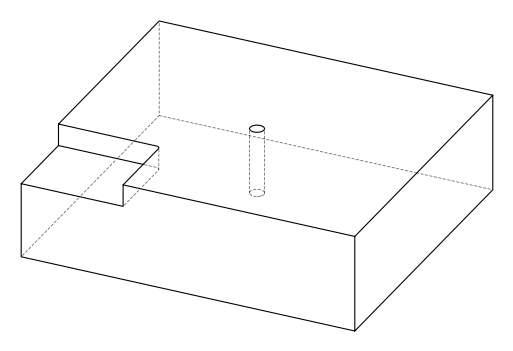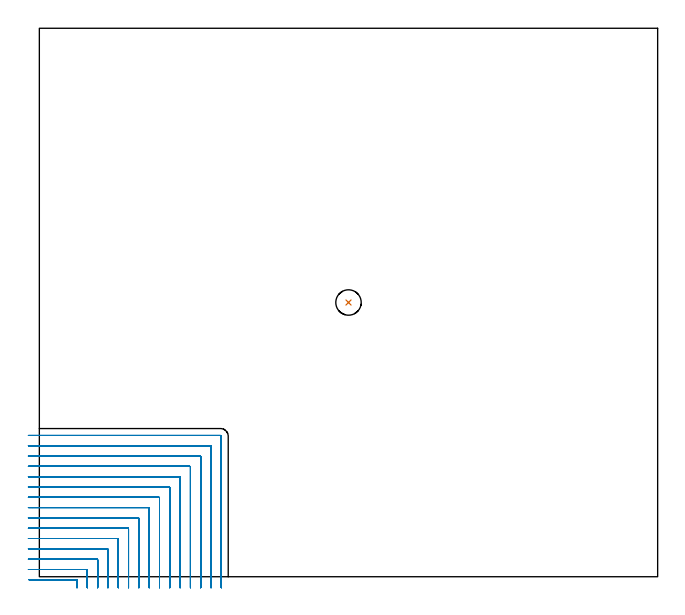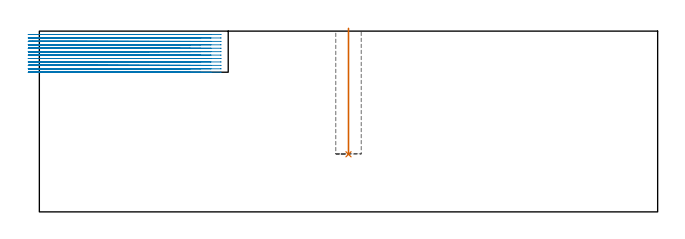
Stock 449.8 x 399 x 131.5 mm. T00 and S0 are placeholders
(PLAN: 2 operations, 1 tool changes, 57.9 min)
(1 INDEXABLE_INSERT_DRILL_BLIND_HOLE_FROM_SOLID | STEP1POCKET | NXT0302_008 | 0.37 min | 23979 mm3)
(2 MILL_CORNER_NOTCH_RECTANGULAR | CORNER_NOTCH_RECTANGULAR | NXT0201_013 | Follow Part, ap 2.5, ae 75% | 57.58 min | 442669 mm3)
(TOOL NXT0302_008 | Index. Insert Drill 18.5mm [880-D1850L25-05] | D18.5 PA176 FL93 Z2)
(TOOL NXT0201_013 | ENDMILL 10mm | D10 FL30 Z4)
(OP 1 INDEXABLE_INSERT_DRILL_BLIND_HOLE_FROM_SOLID)
G17 G21 G94 G90
T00 M6
G54
G17 G0 G90 X224.9 Y199.5 S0 M3
G43 Z141.5 H1
G94 G81 G98 Z41.9 F250. R133.5
G80
M5
M2
(OP 2 MILL_CORNER_NOTCH_RECTANGULAR)
G17 G21 G94 G90
T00 M6
G54
G17 G0 G90 X27.4 Y-8. S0 M3
G43 Z141.5 H0
Z129.008
G94 G1 Y-5. F250.
Y-2.693 F500.
G3 X26.907 Y-2.2 R0.5
G1 X-4.49
X-7.49 F250.
G0 Z141.5
X34.9 Y-8.
Z129.008
G1 Y-5.
Y4.807 F500.
G3 X34.407 Y5.3 R0.5
G1 X-5.
X-8. F250.
G0 Z141.5
X42.4 Y-8.
Z129.008
G1 Y-5.
Y12.306 F500.
G3 X41.906 Y12.8 R0.5
G1 X-5.
X-8. F250.
G0 Z141.5
X49.9 Y-8.
Z129.008
G1 Y-5.
Y19.806 F500.
G3 X49.406 Y20.3 R0.5
G1 X-5.
X-8. F250.
G0 Z141.5
X57.4 Y-8.
Z129.008
G1 Y-5.
Y27.306 F500.
G3 X56.906 Y27.8 R0.5
G1 X-5.
X-8. F250.
G0 Z141.5
X64.9 Y-8.
Z129.008
G1 Y-5.
Y34.806 F500.
G3 X64.406 Y35.3 R0.5
G1 X-5.
X-8. F250.
G0 Z141.5
X72.4 Y-8.
Z129.008
G1 Y-5.
Y42.305 F500.
G3 X71.905 Y42.8 R0.5
G1 X-5.
X-8. F250.
G0 Z141.5
X79.9 Y-8.
Z129.008
G1 Y-5.
Y49.805 F500.
G3 X79.405 Y50.3 R0.5
G1 X-5.
X-8. F250.
G0 Z141.5
X87.4 Y-8.
Z129.008
G1 Y-5.
Y57.305 F500.
G3 X86.905 Y57.8 R0.5
G1 X-5.
X-8. F250.
G0 Z141.5
X94.9 Y-8.
Z129.008
G1 Y-5.
Y64.804 F500.
G3 X94.404 Y65.3 R0.5
G1 X-5.
X-8. F250.
G0 Z141.5
X102.4 Y-8.
Z129.008
G1 Y-5.
Y72.304 F500.
G3 X101.904 Y72.8 R0.5
G1 X-5.
X-8. F250.
G0 Z141.5
X109.9 Y-8.
Z129.008
G1 Y-5.
Y79.804 F500.
G3 X109.404 Y80.3 R0.5
G1 X-5.
X-8. F250.
G0 Z141.5
X117.4 Y-8.
Z129.008
G1 Y-5.
Y87.304 F500.
G3 X116.904 Y87.8 R0.5
G1 X-5.
X-8. F250.
G0 Z141.5
X124.9 Y-8.
Z129.008
G1 Y-5.
Y94.804 F500.
G3 X124.404 Y95.3 R0.5
G1 X-5.
X-8. F250.
G0 Z141.5
X132.4 Y-8.
Z129.008
G1 Y-5.
Y102.2 F500.
G3 X131.8 Y102.8 R0.6
G1 X-5.
X-8. F250.
G0 Z141.5
X27.4 Y-8.
Z126.517
G1 Y-5.
Y-2.693 F500.
G3 X26.907 Y-2.2 R0.5
G1 X-4.49
X-7.49 F250.
G0 Z141.5
X34.9 Y-8.
Z126.517
G1 Y-5.
Y4.807 F500.
G3 X34.407 Y5.3 R0.5
G1 X-5.
X-8. F250.
G0 Z141.5
X42.4 Y-8.
Z126.517
G1 Y-5.
Y12.306 F500.
G3 X41.906 Y12.8 R0.5
G1 X-5.
X-8. F250.
G0 Z141.5
X49.9 Y-8.
Z126.517
G1 Y-5.
Y19.806 F500.
G3 X49.406 Y20.3 R0.5
G1 X-5.
X-8. F250.
G0 Z141.5
X57.4 Y-8.
Z126.517
G1 Y-5.
Y27.306 F500.
G3 X56.906 Y27.8 R0.5
G1 X-5.
X-8. F250.
G0 Z141.5
X64.9 Y-8.
Z126.517
G1 Y-5.
Y34.806 F500.
G3 X64.406 Y35.3 R0.5
G1 X-5.
X-8. F250.
G0 Z141.5
X72.4 Y-8.
Z126.517
G1 Y-5.
Y42.305 F500.
G3 X71.905 Y42.8 R0.5
G1 X-5.
X-8. F250.
G0 Z141.5
X79.9 Y-8.
Z126.517
G1 Y-5.
Y49.805 F500.
G3 X79.405 Y50.3 R0.5
G1 X-5.
X-8. F250.
G0 Z141.5
X87.4 Y-8.
Z126.517
G1 Y-5.
Y57.305 F500.
G3 X86.905 Y57.8 R0.5
G1 X-5.
X-8. F250.
G0 Z141.5
X94.9 Y-8.
Z126.517
G1 Y-5.
Y64.804 F500.
G3 X94.404 Y65.3 R0.5
G1 X-5.
X-8. F250.
G0 Z141.5
X102.4 Y-8.
Z126.517
G1 Y-5.
Y72.304 F500.
G3 X101.904 Y72.8 R0.5
G1 X-5.
X-8. F250.
G0 Z141.5
X109.9 Y-8.
Z126.517
G1 Y-5.
Y79.804 F500.
G3 X109.404 Y80.3 R0.5
G1 X-5.
X-8. F250.
G0 Z141.5
X117.4 Y-8.
Z126.517
G1 Y-5.
Y87.304 F500.
G3 X116.904 Y87.8 R0.5
G1 X-5.
X-8. F250.
G0 Z141.5
X124.9 Y-8.
Z126.517
G1 Y-5.
Y94.804 F500.
G3 X124.404 Y95.3 R0.5
G1 X-5.
X-8. F250.
G0 Z141.5
X132.4 Y-8.
Z126.517
G1 Y-5.
Y102.2 F500.
G3 X131.8 Y102.8 R0.6
G1 X-5.
X-8. F250.
G0 Z141.5
X27.4 Y-8.
Z124.025
G1 Y-5.
Y-2.693 F500.
G3 X26.907 Y-2.2 R0.5
G1 X-4.49
X-7.49 F250.
G0 Z141.5
X34.9 Y-8.
Z124.025
G1 Y-5.
Y4.807 F500.
G3 X34.407 Y5.3 R0.5
G1 X-5.
X-8. F250.
G0 Z141.5
X42.4 Y-8.
Z124.025
G1 Y-5.
Y12.306 F500.
G3 X41.906 Y12.8 R0.5
G1 X-5.
X-8. F250.
G0 Z141.5
X49.9 Y-8.
Z124.025
G1 Y-5.
Y19.806 F500.
G3 X49.406 Y20.3 R0.5
G1 X-5.
X-8. F250.
G0 Z141.5
X57.4 Y-8.
Z124.025
G1 Y-5.
Y27.306 F500.
G3 X56.906 Y27.8 R0.5
G1 X-5.
X-8. F250.
G0 Z141.5
X64.9 Y-8.
Z124.025
G1 Y-5.
Y34.806 F500.
G3 X64.406 Y35.3 R0.5
G1 X-5.
X-8. F250.
G0 Z141.5
X72.4 Y-8.
Z124.025
G1 Y-5.
Y42.305 F500.
G3 X71.905 Y42.8 R0.5
G1 X-5.
X-8. F250.
G0 Z141.5
X79.9 Y-8.
Z124.025
G1 Y-5.
Y49.805 F500.
G3 X79.405 Y50.3 R0.5
G1 X-5.
X-8. F250.
G0 Z141.5
X87.4 Y-8.
Z124.025
G1 Y-5.
Y57.305 F500.
G3 X86.905 Y57.8 R0.5
G1 X-5.
X-8. F250.
G0 Z141.5
X94.9 Y-8.
Z124.025
G1 Y-5.
Y64.804 F500.
G3 X94.404 Y65.3 R0.5
G1 X-5.
X-8. F250.
G0 Z141.5
X102.4 Y-8.
Z124.025
G1 Y-5.
Y72.304 F500.
G3 X101.904 Y72.8 R0.5
G1 X-5.
X-8. F250.
G0 Z141.5
X109.9 Y-8.
Z124.025
G1 Y-5.
Y79.804 F500.
G3 X109.404 Y80.3 R0.5
G1 X-5.
X-8. F250.
G0 Z141.5
X117.4 Y-8.
Z124.025
G1 Y-5.
Y87.304 F500.
G3 X116.904 Y87.8 R0.5
G1 X-5.
X-8. F250.
G0 Z141.5
X124.9 Y-8.
Z124.025
G1 Y-5.
Y94.804 F500.
G3 X124.404 Y95.3 R0.5
G1 X-5.
X-8. F250.
G0 Z141.5
X132.4 Y-8.
Z124.025
G1 Y-5.
Y102.2 F500.
G3 X131.8 Y102.8 R0.6
G1 X-5.
X-8. F250.
G0 Z141.5
X27.4 Y-8.
Z121.533
G1 Y-5.
Y-2.693 F500.
G3 X26.907 Y-2.2 R0.5
G1 X-4.49
X-7.49 F250.
G0 Z141.5
X34.9 Y-8.
Z121.533
G1 Y-5.
Y4.807 F500.
G3 X34.407 Y5.3 R0.5
G1 X-5.
X-8. F250.
G0 Z141.5
X42.4 Y-8.
Z121.533
G1 Y-5.
Y12.306 F500.
G3 X41.906 Y12.8 R0.5
G1 X-5.
X-8. F250.
G0 Z141.5
X49.9 Y-8.
Z121.533
G1 Y-5.
Y19.806 F500.
G3 X49.406 Y20.3 R0.5
G1 X-5.
X-8. F250.
G0 Z141.5
X57.4 Y-8.
Z121.533
G1 Y-5.
Y27.306 F500.
G3 X56.906 Y27.8 R0.5
G1 X-5.
X-8. F250.
G0 Z141.5
X64.9 Y-8.
Z121.533
G1 Y-5.
Y34.806 F500.
G3 X64.406 Y35.3 R0.5
G1 X-5.
X-8. F250.
G0 Z141.5
X72.4 Y-8.
Z121.533
G1 Y-5.
Y42.305 F500.
G3 X71.905 Y42.8 R0.5
G1 X-5.
X-8. F250.
G0 Z141.5
X79.9 Y-8.
Z121.533
G1 Y-5.
Y49.805 F500.
G3 X79.405 Y50.3 R0.5
G1 X-5.
X-8. F250.
G0 Z141.5
X87.4 Y-8.
Z121.533
G1 Y-5.
Y57.305 F500.
G3 X86.905 Y57.8 R0.5
G1 X-5.
X-8. F250.
G0 Z141.5
X94.9 Y-8.
Z121.533
G1 Y-5.
Y64.804 F500.
G3 X94.404 Y65.3 R0.5
G1 X-5.
X-8. F250.
G0 Z141.5
X102.4 Y-8.
Z121.533
G1 Y-5.
Y72.304 F500.
G3 X101.904 Y72.8 R0.5
G1 X-5.
X-8. F250.
G0 Z141.5
X109.9 Y-8.
Z121.533
G1 Y-5.
Y79.804 F500.
G3 X109.404 Y80.3 R0.5
G1 X-5.
X-8. F250.
G0 Z141.5
X117.4 Y-8.
Z121.533
G1 Y-5.
Y87.304 F500.
G3 X116.904 Y87.8 R0.5
G1 X-5.
X-8. F250.
G0 Z141.5
X124.9 Y-8.
Z121.533
G1 Y-5.
Y94.804 F500.
G3 X124.404 Y95.3 R0.5
G1 X-5.
X-8. F250.
G0 Z141.5
X132.4 Y-8.
Z121.533
G1 Y-5.
Y102.2 F500.
G3 X131.8 Y102.8 R0.6
G1 X-5.
X-8. F250.
G0 Z141.5
X27.4 Y-8.
Z119.042
G1 Y-5.
Y-2.693 F500.
G3 X26.907 Y-2.2 R0.5
G1 X-4.49
X-7.49 F250.
G0 Z141.5
X34.9 Y-8.
Z119.042
G1 Y-5.
Y4.807 F500.
G3 X34.407 Y5.3 R0.5
G1 X-5.
X-8. F250.
G0 Z141.5
X42.4 Y-8.
Z119.042
G1 Y-5.
Y12.306 F500.
G3 X41.906 Y12.8 R0.5
G1 X-5.
X-8. F250.
G0 Z141.5
X49.9 Y-8.
Z119.042
G1 Y-5.
Y19.806 F500.
G3 X49.406 Y20.3 R0.5
G1 X-5.
X-8. F250.
G0 Z141.5
X57.4 Y-8.
Z119.042
G1 Y-5.
Y27.306 F500.
G3 X56.906 Y27.8 R0.5
G1 X-5.
X-8. F250.
G0 Z141.5
X64.9 Y-8.
Z119.042
G1 Y-5.
Y34.806 F500.
G3 X64.406 Y35.3 R0.5
G1 X-5.
X-8. F250.
G0 Z141.5
X72.4 Y-8.
Z119.042
G1 Y-5.
Y42.305 F500.
G3 X71.905 Y42.8 R0.5
G1 X-5.
X-8. F250.
G0 Z141.5
X79.9 Y-8.
Z119.042
G1 Y-5.
Y49.805 F500.
G3 X79.405 Y50.3 R0.5
G1 X-5.
X-8. F250.
G0 Z141.5
X87.4 Y-8.
Z119.042
G1 Y-5.
Y57.305 F500.
G3 X86.905 Y57.8 R0.5
G1 X-5.
X-8. F250.
G0 Z141.5
X94.9 Y-8.
Z119.042
G1 Y-5.
Y64.804 F500.
G3 X94.404 Y65.3 R0.5
G1 X-5.
X-8. F250.
G0 Z141.5
X102.4 Y-8.
Z119.042
G1 Y-5.
Y72.304 F500.
G3 X101.904 Y72.8 R0.5
G1 X-5.
X-8. F250.
G0 Z141.5
X109.9 Y-8.
Z119.042
G1 Y-5.
Y79.804 F500.
G3 X109.404 Y80.3 R0.5
G1 X-5.
X-8. F250.
G0 Z141.5
X117.4 Y-8.
Z119.042
G1 Y-5.
Y87.304 F500.
G3 X116.904 Y87.8 R0.5
G1 X-5.
X-8. F250.
G0 Z141.5
X124.9 Y-8.
Z119.042
G1 Y-5.
Y94.804 F500.
G3 X124.404 Y95.3 R0.5
G1 X-5.
X-8. F250.
G0 Z141.5
X132.4 Y-8.
Z119.042
G1 Y-5.
Y102.2 F500.
G3 X131.8 Y102.8 R0.6
G1 X-5.
X-8. F250.
G0 Z141.5
X27.4 Y-8.
Z116.55
G1 Y-5.
Y-2.693 F500.
G3 X26.907 Y-2.2 R0.5
G1 X-4.49
X-7.49 F250.
G0 Z141.5
X34.9 Y-8.
Z116.55
G1 Y-5.
Y4.807 F500.
G3 X34.407 Y5.3 R0.5
G1 X-5.
X-8. F250.
G0 Z141.5
X42.4 Y-8.
Z116.55
G1 Y-5.
Y12.306 F500.
G3 X41.906 Y12.8 R0.5
G1 X-5.
X-8. F250.
G0 Z141.5
X49.9 Y-8.
Z116.55
G1 Y-5.
Y19.806 F500.
G3 X49.406 Y20.3 R0.5
G1 X-5.
X-8. F250.
G0 Z141.5
X57.4 Y-8.
Z116.55
G1 Y-5.
Y27.306 F500.
G3 X56.906 Y27.8 R0.5
G1 X-5.
X-8. F250.
G0 Z141.5
X64.9 Y-8.
Z116.55
G1 Y-5.
Y34.806 F500.
G3 X64.406 Y35.3 R0.5
G1 X-5.
X-8. F250.
G0 Z141.5
X72.4 Y-8.
Z116.55
G1 Y-5.
Y42.305 F500.
G3 X71.905 Y42.8 R0.5
G1 X-5.
X-8. F250.
G0 Z141.5
X79.9 Y-8.
Z116.55
G1 Y-5.
Y49.805 F500.
G3 X79.405 Y50.3 R0.5
G1 X-5.
X-8. F250.
G0 Z141.5
X87.4 Y-8.
Z116.55
G1 Y-5.
Y57.305 F500.
G3 X86.905 Y57.8 R0.5
G1 X-5.
X-8. F250.
G0 Z141.5
X94.9 Y-8.
Z116.55
G1 Y-5.
Y64.804 F500.
G3 X94.404 Y65.3 R0.5
G1 X-5.
X-8. F250.
G0 Z141.5
X102.4 Y-8.
Z116.55
G1 Y-5.
Y72.304 F500.
G3 X101.904 Y72.8 R0.5
G1 X-5.
X-8. F250.
G0 Z141.5
X109.9 Y-8.
Z116.55
G1 Y-5.
Y79.804 F500.
G3 X109.404 Y80.3 R0.5
G1 X-5.
X-8. F250.
G0 Z141.5
X117.4 Y-8.
Z116.55
G1 Y-5.
Y87.304 F500.
G3 X116.904 Y87.8 R0.5
G1 X-5.
X-8. F250.
G0 Z141.5
X124.9 Y-8.
Z116.55
G1 Y-5.
Y94.804 F500.
G3 X124.404 Y95.3 R0.5
G1 X-5.
X-8. F250.
G0 Z141.5
X132.4 Y-8.
Z116.55
G1 Y-5.
Y102.2 F500.
G3 X131.8 Y102.8 R0.6
G1 X-5.
X-8. F250.
G0 Z141.5
X27.4 Y-8.
Z114.058
G1 Y-5.
Y-2.693 F500.
G3 X26.907 Y-2.2 R0.5
G1 X-4.49
X-7.49 F250.
G0 Z141.5
X34.9 Y-8.
Z114.058
G1 Y-5.
Y4.807 F500.
G3 X34.407 Y5.3 R0.5
G1 X-5.
X-8. F250.
G0 Z141.5
X42.4 Y-8.
Z114.058
G1 Y-5.
Y12.306 F500.
G3 X41.906 Y12.8 R0.5
G1 X-5.
X-8. F250.
G0 Z141.5
X49.9 Y-8.
Z114.058
G1 Y-5.
Y19.806 F500.
G3 X49.406 Y20.3 R0.5
G1 X-5.
X-8. F250.
G0 Z141.5
X57.4 Y-8.
Z114.058
G1 Y-5.
Y27.306 F500.
G3 X56.906 Y27.8 R0.5
G1 X-5.
X-8. F250.
G0 Z141.5
X64.9 Y-8.
Z114.058
G1 Y-5.
Y34.806 F500.
G3 X64.406 Y35.3 R0.5
G1 X-5.
X-8. F250.
G0 Z141.5
X72.4 Y-8.
Z114.058
G1 Y-5.
Y42.305 F500.
G3 X71.905 Y42.8 R0.5
G1 X-5.
X-8. F250.
G0 Z141.5
X79.9 Y-8.
Z114.058
G1 Y-5.
Y49.805 F500.
G3 X79.405 Y50.3 R0.5
G1 X-5.
X-8. F250.
G0 Z141.5
X87.4 Y-8.
Z114.058
G1 Y-5.
Y57.305 F500.
G3 X86.905 Y57.8 R0.5
G1 X-5.
X-8. F250.
G0 Z141.5
X94.9 Y-8.
Z114.058
G1 Y-5.
Y64.804 F500.
G3 X94.404 Y65.3 R0.5
G1 X-5.
X-8. F250.
G0 Z141.5
X102.4 Y-8.
Z114.058
G1 Y-5.
Y72.304 F500.
G3 X101.904 Y72.8 R0.5
G1 X-5.
X-8. F250.
G0 Z141.5
X109.9 Y-8.
Z114.058
G1 Y-5.
Y79.804 F500.
G3 X109.404 Y80.3 R0.5
G1 X-5.
X-8. F250.
G0 Z141.5
X117.4 Y-8.
Z114.058
G1 Y-5.
Y87.304 F500.
G3 X116.904 Y87.8 R0.5
G1 X-5.
X-8. F250.
G0 Z141.5
X124.9 Y-8.
Z114.058
G1 Y-5.
Y94.804 F500.
G3 X124.404 Y95.3 R0.5
G1 X-5.
X-8. F250.
G0 Z141.5
X132.4 Y-8.
Z114.058
G1 Y-5.
Y102.2 F500.
G3 X131.8 Y102.8 R0.6
G1 X-5.
X-8. F250.
G0 Z141.5
X27.4 Y-8.
Z111.567
G1 Y-5.
Y-2.693 F500.
G3 X26.907 Y-2.2 R0.5
G1 X-4.49
X-7.49 F250.
G0 Z141.5
X34.9 Y-8.
Z111.567
G1 Y-5.
Y4.807 F500.
G3 X34.407 Y5.3 R0.5
G1 X-5.
X-8. F250.
G0 Z141.5
X42.4 Y-8.
Z111.567
G1 Y-5.
Y12.306 F500.
G3 X41.906 Y12.8 R0.5
G1 X-5.
X-8. F250.
G0 Z141.5
X49.9 Y-8.
Z111.567
G1 Y-5.
Y19.806 F500.
G3 X49.406 Y20.3 R0.5
G1 X-5.
X-8. F250.
G0 Z141.5
X57.4 Y-8.
Z111.567
G1 Y-5.
Y27.306 F500.
G3 X56.906 Y27.8 R0.5
G1 X-5.
X-8. F250.
G0 Z141.5
X64.9 Y-8.
Z111.567
G1 Y-5.
Y34.806 F500.
G3 X64.406 Y35.3 R0.5
G1 X-5.
X-8. F250.
G0 Z141.5
X72.4 Y-8.
Z111.567
G1 Y-5.
Y42.305 F500.
G3 X71.905 Y42.8 R0.5
G1 X-5.
X-8. F250.
G0 Z141.5
X79.9 Y-8.
Z111.567
G1 Y-5.
Y49.805 F500.
G3 X79.405 Y50.3 R0.5
G1 X-5.
X-8. F250.
G0 Z141.5
X87.4 Y-8.
Z111.567
G1 Y-5.
Y57.305 F500.
G3 X86.905 Y57.8 R0.5
G1 X-5.
X-8. F250.
G0 Z141.5
X94.9 Y-8.
Z111.567
G1 Y-5.
Y64.804 F500.
G3 X94.404 Y65.3 R0.5
G1 X-5.
X-8. F250.
G0 Z141.5
X102.4 Y-8.
Z111.567
G1 Y-5.
Y72.304 F500.
G3 X101.904 Y72.8 R0.5
G1 X-5.
X-8. F250.
G0 Z141.5
X109.9 Y-8.
Z111.567
G1 Y-5.
Y79.804 F500.
G3 X109.404 Y80.3 R0.5
G1 X-5.
X-8. F250.
G0 Z141.5
X117.4 Y-8.
Z111.567
G1 Y-5.
Y87.304 F500.
G3 X116.904 Y87.8 R0.5
G1 X-5.
X-8. F250.
G0 Z141.5
X124.9 Y-8.
Z111.567
G1 Y-5.
Y94.804 F500.
G3 X124.404 Y95.3 R0.5
G1 X-5.
X-8. F250.
G0 Z141.5
X132.4 Y-8.
Z111.567
G1 Y-5.
Y102.2 F500.
G3 X131.8 Y102.8 R0.6
G1 X-5.
X-8. F250.
G0 Z141.5
X27.4 Y-8.
Z109.075
G1 Y-5.
Y-2.693 F500.
G3 X26.907 Y-2.2 R0.5
G1 X-4.49
X-7.49 F250.
G0 Z141.5
X34.9 Y-8.
Z109.075
G1 Y-5.
Y4.807 F500.
G3 X34.407 Y5.3 R0.5
G1 X-5.
X-8. F250.
G0 Z141.5
X42.4 Y-8.
Z109.075
G1 Y-5.
Y12.306 F500.
G3 X41.906 Y12.8 R0.5
G1 X-5.
X-8. F250.
G0 Z141.5
X49.9 Y-8.
Z109.075
G1 Y-5.
Y19.806 F500.
G3 X49.406 Y20.3 R0.5
G1 X-5.
X-8. F250.
G0 Z141.5
X57.4 Y-8.
Z109.075
G1 Y-5.
Y27.306 F500.
G3 X56.906 Y27.8 R0.5
G1 X-5.
X-8. F250.
G0 Z141.5
X64.9 Y-8.
Z109.075
G1 Y-5.
Y34.806 F500.
G3 X64.406 Y35.3 R0.5
G1 X-5.
X-8. F250.
G0 Z141.5
X72.4 Y-8.
Z109.075
G1 Y-5.
Y42.305 F500.
G3 X71.905 Y42.8 R0.5
G1 X-5.
X-8. F250.
G0 Z141.5
X79.9 Y-8.
Z109.075
G1 Y-5.
Y49.805 F500.
G3 X79.405 Y50.3 R0.5
G1 X-5.
X-8. F250.
G0 Z141.5
X87.4 Y-8.
Z109.075
G1 Y-5.
Y57.305 F500.
G3 X86.905 Y57.8 R0.5
G1 X-5.
X-8. F250.
G0 Z141.5
X94.9 Y-8.
Z109.075
G1 Y-5.
Y64.804 F500.
G3 X94.404 Y65.3 R0.5
G1 X-5.
X-8. F250.
G0 Z141.5
X102.4 Y-8.
Z109.075
G1 Y-5.
Y72.304 F500.
G3 X101.904 Y72.8 R0.5
G1 X-5.
X-8. F250.
G0 Z141.5
X109.9 Y-8.
Z109.075
G1 Y-5.
Y79.804 F500.
G3 X109.404 Y80.3 R0.5
G1 X-5.
X-8. F250.
G0 Z141.5
X117.4 Y-8.
Z109.075
G1 Y-5.
Y87.304 F500.
G3 X116.904 Y87.8 R0.5
G1 X-5.
X-8. F250.
G0 Z141.5
X124.9 Y-8.
Z109.075
G1 Y-5.
Y94.804 F500.
G3 X124.404 Y95.3 R0.5
G1 X-5.
X-8. F250.
G0 Z141.5
X132.4 Y-8.
Z109.075
G1 Y-5.
Y102.2 F500.
G3 X131.8 Y102.8 R0.6
G1 X-5.
X-8. F250.
G0 Z141.5
X27.4 Y-8.
Z106.583
G1 Y-5.
Y-2.693 F500.
G3 X26.907 Y-2.2 R0.5
G1 X-4.49
X-7.49 F250.
G0 Z141.5
X34.9 Y-8.
Z106.583
G1 Y-5.
Y4.807 F500.
G3 X34.407 Y5.3 R0.5
G1 X-5.
X-8. F250.
G0 Z141.5
X42.4 Y-8.
Z106.583
G1 Y-5.
Y12.306 F500.
G3 X41.906 Y12.8 R0.5
G1 X-5.
X-8. F250.
G0 Z141.5
X49.9 Y-8.
Z106.583
G1 Y-5.
Y19.806 F500.
G3 X49.406 Y20.3 R0.5
G1 X-5.
X-8. F250.
G0 Z141.5
X57.4 Y-8.
Z106.583
G1 Y-5.
Y27.306 F500.
G3 X56.906 Y27.8 R0.5
G1 X-5.
X-8. F250.
G0 Z141.5
X64.9 Y-8.
Z106.583
G1 Y-5.
Y34.806 F500.
G3 X64.406 Y35.3 R0.5
G1 X-5.
X-8. F250.
G0 Z141.5
X72.4 Y-8.
Z106.583
G1 Y-5.
Y42.305 F500.
G3 X71.905 Y42.8 R0.5
G1 X-5.
X-8. F250.
G0 Z141.5
X79.9 Y-8.
Z106.583
G1 Y-5.
Y49.805 F500.
G3 X79.405 Y50.3 R0.5
G1 X-5.
X-8. F250.
G0 Z141.5
X87.4 Y-8.
Z106.583
G1 Y-5.
Y57.305 F500.
G3 X86.905 Y57.8 R0.5
G1 X-5.
X-8. F250.
G0 Z141.5
X94.9 Y-8.
Z106.583
G1 Y-5.
Y64.804 F500.
G3 X94.404 Y65.3 R0.5
G1 X-5.
X-8. F250.
G0 Z141.5
X102.4 Y-8.
Z106.583
G1 Y-5.
Y72.304 F500.
G3 X101.904 Y72.8 R0.5
G1 X-5.
X-8. F250.
G0 Z141.5
X109.9 Y-8.
Z106.583
G1 Y-5.
Y79.804 F500.
G3 X109.404 Y80.3 R0.5
G1 X-5.
X-8. F250.
G0 Z141.5
X117.4 Y-8.
Z106.583
G1 Y-5.
Y87.304 F500.
G3 X116.904 Y87.8 R0.5
G1 X-5.
X-8. F250.
G0 Z141.5
X124.9 Y-8.
Z106.583
G1 Y-5.
Y94.804 F500.
G3 X124.404 Y95.3 R0.5
G1 X-5.
X-8. F250.
G0 Z141.5
X132.4 Y-8.
Z106.583
G1 Y-5.
Y102.2 F500.
G3 X131.8 Y102.8 R0.6
G1 X-5.
X-8. F250.
G0 Z141.5
X27.4 Y-8.
Z104.092
G1 Y-5.
Y-2.693 F500.
G3 X26.907 Y-2.2 R0.5
G1 X-4.49
X-7.49 F250.
G0 Z141.5
X34.9 Y-8.
Z104.092
G1 Y-5.
Y4.807 F500.
G3 X34.407 Y5.3 R0.5
G1 X-5.
X-8. F250.
G0 Z141.5
X42.4 Y-8.
Z104.092
G1 Y-5.
Y12.306 F500.
G3 X41.906 Y12.8 R0.5
G1 X-5.
X-8. F250.
G0 Z141.5
X49.9 Y-8.
Z104.092
G1 Y-5.
Y19.806 F500.
G3 X49.406 Y20.3 R0.5
G1 X-5.
X-8. F250.
G0 Z141.5
X57.4 Y-8.
Z104.092
G1 Y-5.
Y27.306 F500.
G3 X56.906 Y27.8 R0.5
G1 X-5.
X-8. F250.
G0 Z141.5
X64.9 Y-8.
Z104.092
G1 Y-5.
Y34.806 F500.
G3 X64.406 Y35.3 R0.5
G1 X-5.
X-8. F250.
G0 Z141.5
X72.4 Y-8.
Z104.092
G1 Y-5.
Y42.305 F500.
G3 X71.905 Y42.8 R0.5
G1 X-5.
X-8. F250.
G0 Z141.5
X79.9 Y-8.
Z104.092
G1 Y-5.
Y49.805 F500.
G3 X79.405 Y50.3 R0.5
G1 X-5.
X-8. F250.
G0 Z141.5
X87.4 Y-8.
Z104.092
G1 Y-5.
Y57.305 F500.
G3 X86.905 Y57.8 R0.5
G1 X-5.
X-8. F250.
G0 Z141.5
X94.9 Y-8.
Z104.092
G1 Y-5.
Y64.804 F500.
G3 X94.404 Y65.3 R0.5
G1 X-5.
X-8. F250.
G0 Z141.5
X102.4 Y-8.
Z104.092
G1 Y-5.
Y72.304 F500.
G3 X101.904 Y72.8 R0.5
G1 X-5.
X-8. F250.
G0 Z141.5
X109.9 Y-8.
Z104.092
G1 Y-5.
Y79.804 F500.
G3 X109.404 Y80.3 R0.5
G1 X-5.
X-8. F250.
G0 Z141.5
X117.4 Y-8.
Z104.092
G1 Y-5.
Y87.304 F500.
G3 X116.904 Y87.8 R0.5
G1 X-5.
X-8. F250.
G0 Z141.5
X124.9 Y-8.
Z104.092
G1 Y-5.
Y94.804 F500.
G3 X124.404 Y95.3 R0.5
G1 X-5.
X-8. F250.
G0 Z141.5
X132.4 Y-8.
Z104.092
G1 Y-5.
Y102.2 F500.
G3 X131.8 Y102.8 R0.6
G1 X-5.
X-8. F250.
G0 Z141.5
X27.4 Y-8.
Z101.6
G1 Y-5.
Y-2.693 F500.
G3 X26.907 Y-2.2 R0.5
G1 X-4.49
X-7.49 F250.
G0 Z141.5
X34.9 Y-8.
Z101.6
G1 Y-5.
Y4.807 F500.
G3 X34.407 Y5.3 R0.5
G1 X-5.
X-8. F250.
G0 Z141.5
X42.4 Y-8.
Z101.6
G1 Y-5.
Y12.306 F500.
G3 X41.906 Y12.8 R0.5
G1 X-5.
X-8. F250.
G0 Z141.5
X49.9 Y-8.
Z101.6
G1 Y-5.
Y19.806 F500.
G3 X49.406 Y20.3 R0.5
G1 X-5.
X-8. F250.
G0 Z141.5
X57.4 Y-8.
Z101.6
G1 Y-5.
Y27.306 F500.
G3 X56.906 Y27.8 R0.5
G1 X-5.
X-8. F250.
G0 Z141.5
X64.9 Y-8.
Z101.6
G1 Y-5.
Y34.806 F500.
G3 X64.406 Y35.3 R0.5
G1 X-5.
X-8. F250.
G0 Z141.5
X72.4 Y-8.
Z101.6
G1 Y-5.
Y42.305 F500.
G3 X71.905 Y42.8 R0.5
G1 X-5.
X-8. F250.
G0 Z141.5
X79.9 Y-8.
Z101.6
G1 Y-5.
Y49.805 F500.
G3 X79.405 Y50.3 R0.5
G1 X-5.
X-8. F250.
G0 Z141.5
X87.4 Y-8.
Z101.6
G1 Y-5.
Y57.305 F500.
G3 X86.905 Y57.8 R0.5
G1 X-5.
X-8. F250.
G0 Z141.5
X94.9 Y-8.
Z101.6
G1 Y-5.
Y64.804 F500.
G3 X94.404 Y65.3 R0.5
G1 X-5.
X-8. F250.
G0 Z141.5
X102.4 Y-8.
Z101.6
G1 Y-5.
Y72.304 F500.
G3 X101.904 Y72.8 R0.5
G1 X-5.
X-8. F250.
G0 Z141.5
X109.9 Y-8.
Z101.6
G1 Y-5.
Y79.804 F500.
G3 X109.404 Y80.3 R0.5
G1 X-5.
X-8. F250.
G0 Z141.5
X117.4 Y-8.
Z101.6
G1 Y-5.
Y87.304 F500.
G3 X116.904 Y87.8 R0.5
G1 X-5.
X-8. F250.
G0 Z141.5
X124.9 Y-8.
Z101.6
G1 Y-5.
Y94.804 F500.
G3 X124.404 Y95.3 R0.5
G1 X-5.
X-8. F250.
G0 Z141.5
X132.4 Y-8.
Z101.6
G1 Y-5.
Y102.2 F500.
G3 X131.8 Y102.8 R0.6
G1 X-5.
X-8. F250.
G0 Z141.5
M5
M2
